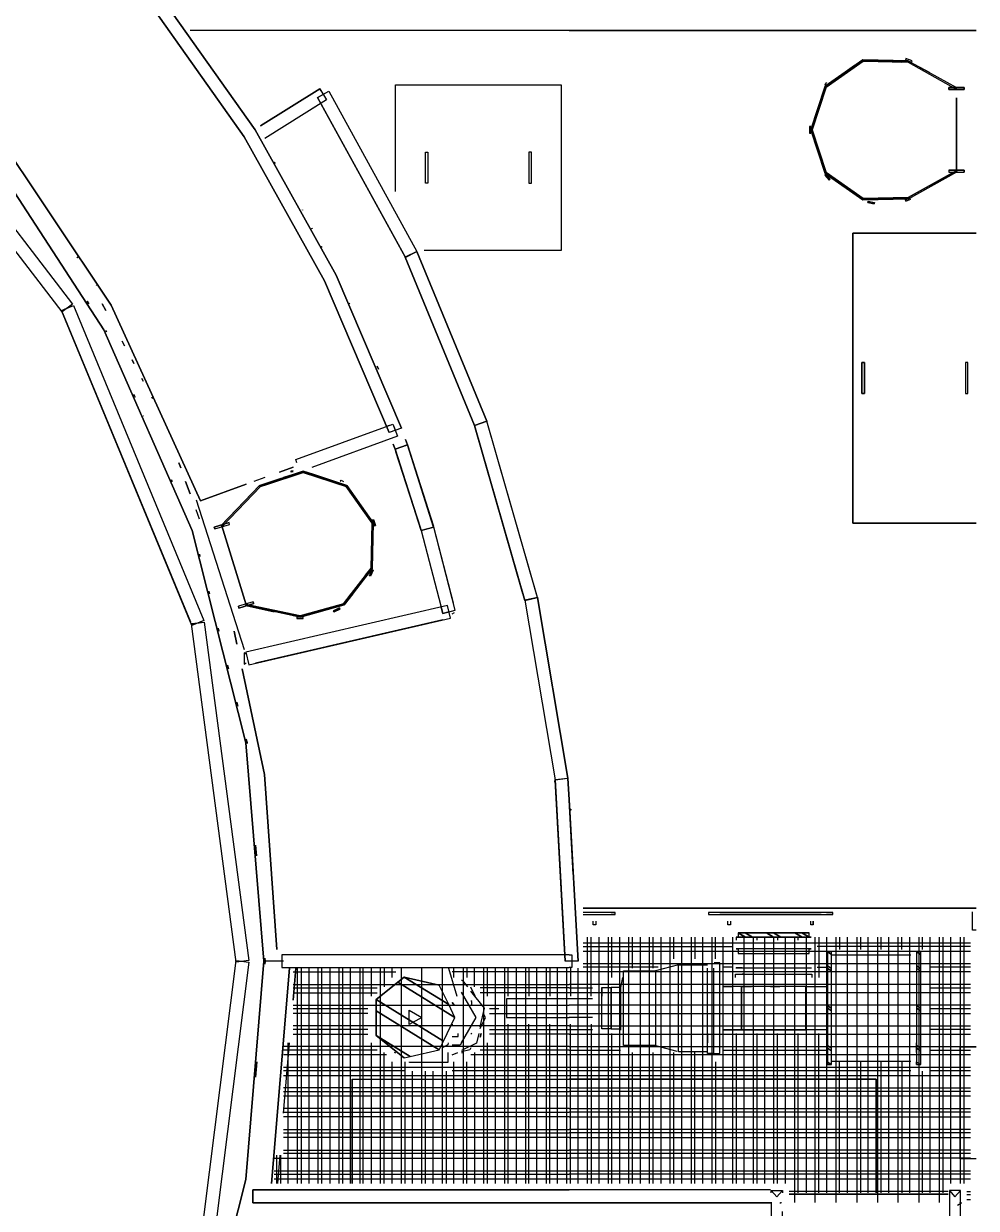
# Model space of a CAD drawing. Extents: x -57244 to 324435, y 15553 to 159369.
# Drawn here: x 106814 to 111414, y 43164 to 48886 of the extents above; entities that cross this region are included whole.
import ezdxf

# ---------------------------------------------------------------- set-up
doc = ezdxf.new("R2010")
doc.units = 0
doc.header["$LTSCALE"] = 2000
doc.header["$MEASUREMENT"] = 0
doc.layers.add('BASE', color=253, linetype='CONTINUOUS')

msp = doc.modelspace()

# ---------------------------------------------------------------- linework, layer by layer
at = {"layer": 'BASE', "linetype": 'Continuous'}
for p, q in [((109448, 48853.7), (107617.6, 48853.7)), ((109448, 48853.7), (107617.6, 48853.7)), ((111414, 48853.7), (109448, 48853.7)), ((109448, 48853.7), (111414, 48853.7)), ((111052.5, 48706.7), (111007.3, 48707.8)), ((111007.3, 48707.8), (111052.5, 48706.7)), ((111007.3, 48707.8), (111052.5, 48706.7)), ((111052.5, 48700.8), (111007.3, 48701.8)), ((111052.5, 48700.8), (111007.3, 48701.8)), ((111007.3, 48701.8), (111052.5, 48700.8)), ((111007.3, 48701.8), (111052.5, 48700.8)), ((110781.3, 48651.5), (110826.5, 48683.4)), ((110826.5, 48683.4), (110781.3, 48651.5)), ((110826.5, 48676.1), (110781.3, 48644.2)), ((110781.3, 48644.2), (110826.5, 48676.1)), ((110781.3, 48644.2), (110826.5, 48676.1)), ((110781.3, 48644.2), (110826.5, 48676.1)), ((111188, 48649.6), (111142.9, 48674.8)), ((111142.9, 48674.8), (111188, 48649.6)), ((111142.9, 48667.6), (111188, 48642.4)), ((110683.2, 48592.3), (110688, 48588.2)), ((108232.6, 48529.2), (108657.1, 47757)), ((111318.5, 48527.7), (111318.5, 48173.2)), ((111318.5, 48527.7), (111318.5, 48173.2)), ((111318.5, 48527.7), (111318.5, 48173.2)), ((111318.5, 48527.7), (111318.5, 48173.2)), ((111318.5, 48527.7), (111318.5, 48173.2)), ((111318.5, 48173.2), (111318.5, 48527.7)), ((111318.5, 48527.7), (111318.5, 48173.2)), ((111318.5, 48527.7), (111318.5, 48173.2)), ((108250.3, 48501.4), (107979.1, 48332)), ((108024.3, 48217.5), (108028, 48211.3)), ((111084.3, 48046.2), (111087.3, 48040.7)), ((108159.9, 47986.1), (108160.3, 47985.4)), ((108205.1, 47898.4), (108206.9, 47895)), ((108253.4, 47804.6), (108250.3, 47810.6)), ((108663, 47759.4), (108702.3, 47781)), ((108713, 47784.9), (109050.6, 46965.9)), ((107073, 47759.4), (107075.2, 47755.1)), ((108656.9, 47757.4), (108656.7, 47757.9)), ((108991.6, 46945.3), (108656.7, 47757.9)), ((107165.6, 47622), (107164.7, 47623.8)), ((107165.6, 47622), (107164.7, 47623.8)), ((106996.1, 47501), (107619.2, 45996.7)), ((107128.3, 47533.4), (107120.4, 47545.4)), ((107128.3, 47533.4), (107120.4, 47545.4)), ((107128.3, 47533.4), (107120.4, 47545.4)), ((107210.8, 47500.1), (107193.1, 47533.4)), ((108387.2, 47533.4), (108385.9, 47536.3)), ((107210.8, 47403.9), (107213.5, 47397.8)), ((107210.8, 47403.9), (107213.5, 47397.8)), ((107213.5, 47397.8), (107210.8, 47403.9)), ((107213.5, 47397.8), (107210.8, 47403.9)), ((107210.8, 47403.9), (107213.5, 47397.8)), ((107213.5, 47397.8), (107210.8, 47403.9)), ((107210.8, 47403.9), (107213.5, 47397.8)), ((107213.5, 47397.8), (107210.8, 47403.9)), ((107210.8, 47403.9), (107213.5, 47397.8)), ((107213.5, 47397.8), (107210.8, 47403.9)), ((107210.8, 47403.9), (107213.5, 47397.8)), ((107213.5, 47397.8), (107210.8, 47403.9)), ((107210.8, 47403.9), (107213.5, 47397.8)), ((107213.5, 47397.8), (107210.8, 47403.9)), ((107301.2, 47330.1), (107289.2, 47352.6)), ((107337.3, 47262.2), (107346.4, 47245.1)), ((108521.5, 47231.7), (108527.1, 47217)), ((107391.6, 47160.1), (107385.4, 47171.8)), ((107352.3, 47081.4), (107346.4, 47094.8)), ((107346.4, 47094.8), (107352.3, 47081.4)), ((107352.3, 47081.4), (107346.4, 47094.8)), ((107346.4, 47094.8), (107352.3, 47081.4)), ((107346.4, 47094.8), (107352.3, 47081.4)), ((107346.4, 47094.8), (107352.3, 47081.4)), ((107346.4, 47094.8), (107352.3, 47081.4)), ((107346.4, 47094.8), (107352.3, 47081.4)), ((107346.4, 47094.8), (107352.3, 47081.4)), ((107346.4, 47094.8), (107352.3, 47081.4)), ((107346.4, 47094.8), (107352.3, 47081.4)), ((107346.4, 47094.8), (107352.3, 47081.4)), ((107346.4, 47094.8), (107352.3, 47081.4)), ((107346.4, 47094.8), (107352.3, 47081.4)), ((107436.8, 47075.1), (107433.4, 47081.4)), ((107391.9, 46991), (107391.6, 46991.8)), ((107391.6, 46991.8), (107391.9, 46991)), ((107391.6, 46991.8), (107391.9, 46991)), ((107391.6, 46991.8), (107391.9, 46991)), ((107391.6, 46991.8), (107391.9, 46991)), ((107391.6, 46991.8), (107391.9, 46991)), ((107391.6, 46991.8), (107391.9, 46991)), ((107391.6, 46991.8), (107391.9, 46991)), ((107391.6, 46991.8), (107391.9, 46991)), ((107391.6, 46991.8), (107391.9, 46991)), ((107391.6, 46991.8), (107391.9, 46991)), ((107391.6, 46991.8), (107391.9, 46991)), ((107391.6, 46991.8), (107391.9, 46991)), ((107391.6, 46991.8), (107391.9, 46991)), ((108127.5, 46781.4), (108579.3, 46945.9)), ((108579.3, 46945.9), (108566.4, 46941.2)), ((109233.7, 46100.8), (108991.4, 46945.7)), ((108991.6, 46945.3), (108991.5, 46945.5)), ((109289.8, 46131.3), (109050.4, 46966.2)), ((109294.6, 46114.7), (109050.4, 46966.2)), ((109050.5, 46966.1), (109050.4, 46966.2)), ((108607.9, 46830.5), (108611.9, 46831.9)), ((108730.2, 46448.7), (108611.9, 46818.2)), ((108611.9, 46818.2), (108730.2, 46448.7)), ((108793.8, 46454.9), (108666.9, 46851.4)), ((107563.3, 46765.1), (107572.4, 46740.2)), ((107572.4, 46740.2), (107563.3, 46765.1)), ((107572.4, 46740.2), (107563.3, 46765.1)), ((107979.1, 46694.2), (107925.6, 46674.7)), ((107979.1, 46694.2), (107925.6, 46674.7)), ((108114.7, 46743.5), (108049.8, 46719.9)), ((108049.8, 46719.9), (108114.7, 46743.5)), ((108114.7, 46708.8), (108069.5, 46693.8)), ((108069.5, 46687.6), (108114.7, 46702.5)), ((108069.5, 46687.6), (108114.7, 46702.5)), ((108114.7, 46702.5), (108069.5, 46687.6)), ((108205.1, 46711.6), (108340.7, 46667)), ((108340.7, 46667), (108205.1, 46711.6)), ((108340.7, 46660.8), (108205.1, 46705.4)), ((108205.1, 46705.4), (108340.7, 46660.8)), ((108205.1, 46705.4), (108340.7, 46660.8)), ((107530.7, 46674.7), (107527.2, 46682.7)), ((107530.7, 46674.7), (107527.2, 46682.7)), ((107527.2, 46682.7), (107530.7, 46674.7)), ((107530.7, 46674.7), (107527.2, 46682.7)), ((107530.7, 46674.7), (107527.2, 46682.7)), ((107530.7, 46674.7), (107527.2, 46682.7)), ((107530.7, 46674.7), (107527.2, 46682.7)), ((107530.7, 46674.7), (107527.2, 46682.7)), ((107530.7, 46674.7), (107527.2, 46682.7)), ((107530.7, 46674.7), (107527.2, 46682.7)), ((107530.7, 46674.7), (107527.2, 46682.7)), ((107530.7, 46674.7), (107527.2, 46682.7)), ((107530.7, 46674.7), (107527.2, 46682.7)), ((107530.7, 46674.7), (107527.2, 46682.7)), ((107617.6, 46616), (107596.2, 46674.7)), ((107596.2, 46674.7), (107617.6, 46616)), ((107617.6, 46616), (107596.2, 46674.7)), ((107880.6, 45861.1), (107649.2, 46584.3)), ((107880.6, 45861.1), (107649.2, 46584.3)), ((107645.6, 46539.1), (107662, 46493.9)), ((107645.6, 46539.1), (107662, 46493.9)), ((107645.6, 46539.1), (107662, 46493.9)), ((107888.2, 46078.5), (107771.2, 46461)), ((107771.2, 46461), (107888.2, 46078.5)), ((107771.2, 46461), (107888.2, 46078.5)), ((107888.2, 46078.5), (107771.2, 46461)), ((107888.2, 46078.5), (107771.2, 46461)), ((107888.2, 46078.5), (107771.2, 46461)), ((107888.2, 46078.5), (107771.2, 46461)), ((107888.2, 46078.5), (107771.2, 46461)), ((108792.7, 46454.5), (108747.5, 46441.4)), ((108889.5, 46087.1), (108794, 46454)), ((107665.3, 46313.1), (107662.8, 46323.1)), ((107662.8, 46323.1), (107665.3, 46313.1)), ((107662.8, 46323.1), (107665.3, 46313.1)), ((107665.3, 46313.1), (107662.8, 46323.1)), ((107662.8, 46323.1), (107665.3, 46313.1)), ((107665.3, 46313.1), (107662.8, 46323.1)), ((107662.8, 46323.1), (107665.3, 46313.1)), ((107665.3, 46313.1), (107662.8, 46323.1)), ((107662.8, 46323.1), (107665.3, 46313.1)), ((107665.3, 46313.1), (107662.8, 46323.1)), ((107662.8, 46323.1), (107665.3, 46313.1)), ((107665.3, 46313.1), (107662.8, 46323.1)), ((107662.8, 46323.1), (107665.3, 46313.1)), ((107708, 46144.6), (107711.1, 46132.3)), ((107711.1, 46132.3), (107708, 46144.6)), ((107708, 46144.6), (107711.1, 46132.3)), ((107711.1, 46132.3), (107708, 46144.6)), ((107708, 46144.6), (107711.1, 46132.3)), ((107711.1, 46132.3), (107708, 46144.6)), ((107708, 46144.6), (107711.1, 46132.3)), ((107711.1, 46132.3), (107708, 46144.6)), ((107708, 46144.6), (107711.1, 46132.3)), ((107711.1, 46132.3), (107708, 46144.6)), ((107708, 46144.6), (107711.1, 46132.3)), ((107711.1, 46132.3), (107708, 46144.6)), ((107708, 46144.6), (107711.1, 46132.3)), ((108361.6, 46079.1), (108402.8, 46132.3)), ((108837.9, 46037.3), (108829.8, 46068.2)), ((109233.6, 46101.2), (109380.1, 45234.6)), ((109233.6, 46101), (109233.7, 46100.8)), ((109289.8, 46113.6), (109244.6, 46103.3)), ((109294.5, 46115.1), (109294.6, 46114.9)), ((109294.5, 46115.1), (109442.2, 45241.6)), ((108837.9, 46006), (107933.9, 45797.3)), ((108883.1, 46035.6), (108894, 46041.9)), ((108883.1, 46035.6), (108894, 46041.9)), ((107624.4, 45987), (107686.4, 45995.1)), ((107655.4, 45991.1), (107624.4, 45987)), ((107753.2, 45966.1), (107756.9, 45951.5)), ((107756.9, 45951.5), (107753.2, 45966.1)), ((107756.9, 45951.5), (107753.2, 45966.1)), ((107756.9, 45951.5), (107753.2, 45966.1)), ((107756.9, 45951.5), (107753.2, 45966.1)), ((107756.9, 45951.5), (107753.2, 45966.1)), ((107756.9, 45951.5), (107753.2, 45966.1)), ((107756.9, 45951.5), (107753.2, 45966.1)), ((107756.9, 45951.5), (107753.2, 45966.1)), ((107756.9, 45951.5), (107753.2, 45966.1)), ((107756.9, 45951.5), (107753.2, 45966.1)), ((107756.9, 45951.5), (107753.2, 45966.1)), ((107756.9, 45951.5), (107753.2, 45966.1)), ((107878.2, 45847.1), (107878.2, 45793)), ((107802.6, 45770.8), (107798.4, 45787.7)), ((107798.4, 45787.7), (107802.6, 45770.8)), ((107798.4, 45787.7), (107802.6, 45770.8)), ((107802.6, 45770.8), (107798.4, 45787.7)), ((107798.4, 45787.7), (107802.6, 45770.8)), ((107802.6, 45770.8), (107798.4, 45787.7)), ((107798.4, 45787.7), (107802.6, 45770.8)), ((107802.6, 45770.8), (107798.4, 45787.7)), ((107798.4, 45787.7), (107802.6, 45770.8)), ((107802.6, 45770.8), (107798.4, 45787.7)), ((107798.4, 45787.7), (107802.6, 45770.8)), ((107802.6, 45770.8), (107798.4, 45787.7)), ((107798.4, 45787.7), (107802.6, 45770.8)), ((107843.6, 45609.2), (107848.4, 45590)), ((107848.4, 45590), (107843.6, 45609.2)), ((107848.4, 45590), (107843.6, 45609.2)), ((107843.6, 45609.2), (107848.4, 45590)), ((107848.4, 45590), (107843.6, 45609.2)), ((107843.6, 45609.2), (107848.4, 45590)), ((107848.4, 45590), (107843.6, 45609.2)), ((107843.6, 45609.2), (107848.4, 45590)), ((107848.4, 45590), (107843.6, 45609.2)), ((107843.6, 45609.2), (107848.4, 45590)), ((107848.4, 45590), (107843.6, 45609.2)), ((107843.6, 45609.2), (107848.4, 45590)), ((107848.4, 45590), (107843.6, 45609.2)), ((107892.8, 45414.6), (107888.8, 45430.7)), ((107892.8, 45414.6), (107893.3, 45409.2)), ((107892.8, 45414.6), (107893.3, 45409.2)), ((109380.2, 45218.1), (109379.5, 45228.4)), ((109380.2, 45218.1), (109379.5, 45228.4)), ((109380.2, 45234.7), (109380.1, 45234.6)), ((109425.9, 44414.9), (109380.2, 45232.7)), ((109448, 45138), (109442.2, 45242)), ((109491.6, 44357.5), (109448, 45138)), ((109448, 45138), (109468.2, 44776.4)), ((109457.7, 45089.4), (109448, 45095)), ((107938.2, 44866.8), (107933.9, 44918.4)), ((107938.2, 44866.8), (107933.9, 44918.4)), ((109515.8, 44613.7), (111414, 44613.7)), ((111414, 44613.7), (109515.8, 44613.7)), ((109615.6, 44592.7), (109515.8, 44592.7)), ((109651.4, 44592.7), (109670.6, 44592.7)), ((110148.5, 44592.7), (110120.6, 44592.7)), ((110690.9, 44592.7), (110720.6, 44592.7)), ((109576.6, 44550.5), (109576.6, 44533.7)), ((110626.6, 44533.7), (110626.6, 44550.5)), ((109536.6, 43285), (109536.6, 44473.2)), ((109554.1, 44188.9), (109554.1, 44473.2)), ((109591.7, 44473.2), (109591.7, 43285)), ((109636.6, 44473.2), (109636.6, 43285)), ((109654.1, 44279.3), (109654.1, 44473.2)), ((109691.7, 44473.2), (109691.7, 43285)), ((109736.6, 43285), (109736.6, 44473.2)), ((109754.1, 44324.5), (109754.1, 44473.2)), ((109791.7, 44473.2), (109791.7, 43285)), ((109836.6, 43285), (109836.6, 44473.2)), ((109854.1, 44324.5), (109854.1, 44473.2)), ((109891.7, 43285), (109891.7, 44473.2)), ((109936.6, 43285), (109936.6, 44473.2)), ((109954.1, 44369.7), (109954.1, 44473.2)), ((109991.7, 43285), (109991.7, 44473.2)), ((110036.6, 44473.2), (110036.6, 43285)), ((110054.1, 44473.2), (110054.1, 44369.7)), ((110091.7, 44473.2), (110091.7, 43285)), ((110136.6, 44473.2), (110136.6, 43285)), ((110154.1, 44369.7), (110154.1, 44473.2)), ((110191.7, 43285), (110191.7, 44473.2)), ((110236.6, 44473.2), (110236.6, 43285)), ((110254.1, 44473.2), (110254.1, 44460.1)), ((110291.7, 44473.2), (110291.7, 43285)), ((110336.6, 44473.2), (110336.6, 43285)), ((110354.1, 44473.2), (110354.1, 44460.1)), ((110359.6, 44495.7), (110511.5, 44495.7)), ((110391.7, 44473.2), (110391.7, 43285)), ((110435.5, 44474), (110435.5, 44460.1)), ((110436.6, 43285), (110436.6, 44473.2)), ((110454.1, 44473.2), (110454.1, 44460.1)), ((110491.7, 44473.2), (110491.7, 43285)), ((110536.6, 44473.2), (110536.6, 43192.7)), ((110554.1, 44460.1), (110554.1, 44473.2)), ((110591.7, 44473.2), (110591.7, 43239.8)), ((110636.6, 43192.7), (110636.6, 44473.2)), ((110654.1, 44473.2), (110654.1, 44279.3)), ((110691.7, 43239.8), (110691.7, 44473.2)), ((110736.6, 43192.7), (110736.6, 44473.2)), ((110754.1, 44473.2), (110754.1, 44414.9)), ((110791.7, 43239.8), (110791.7, 44473.2)), ((110836.6, 44473.2), (110836.6, 43192.7)), ((110854.1, 44473.2), (110854.1, 44414.9)), ((110891.7, 43239.8), (110891.7, 44473.2)), ((110936.6, 44473.2), (110936.6, 43192.7)), ((110954.1, 44414.9), (110954.1, 44473.2)), ((110991.7, 43239.8), (110991.7, 44473.2)), ((111036.6, 43192.7), (111036.6, 44473.2)), ((111054.1, 44414.9), (111054.1, 44473.2)), ((111091.7, 44473.2), (111091.7, 43239.8)), ((111136.6, 44473.2), (111136.6, 43192.7)), ((111154.1, 44414.9), (111154.1, 44473.2)), ((111191.7, 43239.8), (111191.7, 44473.2)), ((111236.6, 43192.7), (111236.6, 44473.2)), ((111254.1, 43239.8), (111254.1, 44473.2)), ((111291.7, 43285), (111291.7, 44473.2)), ((111336.6, 44473.2), (111336.6, 43285)), ((111354.1, 44473.2), (111354.1, 43285)), ((111386.5, 44445.7), (109515.8, 44445.7)), ((109515.8, 44428.8), (110238.9, 44428.8)), ((109515.8, 44405.9), (111386.5, 44405.9)), ((111386.5, 44428.8), (110645.7, 44428.8)), ((107979.1, 44372.9), (107980.4, 44357.9)), ((107980.4, 44357.9), (107979.1, 44372.9)), ((107980.4, 44357.9), (107979.1, 44357.9)), ((108069.5, 44357.9), (107979.1, 44357.9)), ((108069.5, 44357.9), (107979.1, 44357.9)), ((108069.5, 44357.9), (107979.1, 44357.9)), ((107980.4, 44357.9), (107979.1, 44357.9)), ((107980.4, 44357.9), (107979.1, 44357.9)), ((107980.4, 44357.9), (107979.1, 44357.9)), ((107980.4, 44357.9), (107979.1, 44357.9)), ((107980.4, 44357.9), (107979.1, 44357.9)), ((109448, 44357.5), (109429.1, 44357.5)), ((109491.6, 44357.5), (109448, 44357.5)), ((109460.4, 44389.2), (109460.4, 44369.7)), ((109460.4, 44389.2), (109460.4, 44369.7)), ((109460.4, 44369.7), (109460.4, 44326.7)), ((111386.5, 44345.7), (109515.8, 44345.7)), ((108097.6, 44324.5), (108011.5, 43285)), ((108060.4, 44326.7), (109448, 44326.7)), ((108114.7, 44169), (108127.6, 44324.5)), ((108127.6, 44324.5), (108114.7, 44169)), ((108114.7, 44305.9), (108611.9, 44305.9)), ((108136.6, 43285), (108136.6, 44324.5)), ((108154.1, 44324.5), (108154.1, 43285)), ((108191.7, 44324.5), (108191.7, 43285)), ((108236.6, 43285), (108236.6, 44324.5)), ((108254.1, 43285), (108254.1, 44324.5)), ((108291.7, 44324.5), (108291.7, 43285)), ((108336.6, 44324.5), (108336.6, 43285)), ((108354.1, 44324.5), (108354.1, 43285)), ((108391.7, 43285), (108391.7, 44324.5)), ((108436.6, 44324.5), (108436.6, 43285)), ((108454.1, 43285), (108454.1, 44324.5)), ((108491.7, 44324.5), (108491.7, 44188.9)), ((108536.6, 43285), (108536.6, 44324.5)), ((108554.1, 44324.5), (108554.1, 44234.1)), ((108591.7, 44324.5), (108591.7, 44279.3)), ((108636.6, 44324.5), (108636.6, 43285)), ((108736.6, 43285), (108736.6, 44324.5)), ((108836.6, 43285), (108836.6, 44324.5)), ((108865.8, 44324.5), (108906.1, 44188.9)), ((109448, 44305.9), (108883.1, 44305.9)), ((108891.7, 44279.3), (108891.7, 44324.5)), ((108936.6, 44324.5), (108936.6, 43285)), ((108954.1, 44324.5), (108954.1, 44279.3)), ((108991.7, 44234.1), (108991.7, 44324.5)), ((109036.6, 43285), (109036.6, 44324.5)), ((109054.1, 44188.9), (109054.1, 44324.5)), ((109091.7, 43285), (109091.7, 44324.5)), ((109136.6, 44324.5), (109136.6, 43285)), ((109154.1, 44188.9), (109154.1, 44324.5)), ((109191.7, 44324.5), (109191.7, 43285)), ((109236.6, 44324.5), (109236.6, 43285)), ((109254.1, 44324.5), (109254.1, 44188.9)), ((109291.7, 43285), (109291.7, 44324.5)), ((109336.6, 44324.5), (109336.6, 43285)), ((109354.1, 44324.5), (109354.1, 44188.9)), ((109391.7, 43285), (109391.7, 44324.5)), ((109436.6, 43285), (109436.6, 44324.5)), ((111386.5, 44305.9), (109448, 44305.9)), ((109454.1, 44324.5), (109454.1, 44188.9)), ((109491.7, 43285), (109491.7, 44324.5)), ((109877.4, 44328.8), (109515.8, 44328.8)), ((110238.9, 44328.8), (110193.7, 44328.8)), ((110255.2, 44324.5), (110255.2, 44325.7)), ((110290.9, 44295.7), (110284.1, 44295.7)), ((110645.7, 44328.8), (110690.9, 44328.8)), ((111386.5, 44328.8), (111188, 44328.8)), ((108114.7, 44245.7), (109448, 44245.7)), ((108114.7, 44228.8), (108521.5, 44228.8)), ((108994.6, 44188.9), (108973.5, 44232.9)), ((109448, 44228.8), (109018.7, 44228.8)), ((111386.5, 44245.7), (109448, 44245.7)), ((109448, 44228.8), (109561, 44228.8)), ((109695.5, 44230.6), (109650.5, 44230.6)), ((110193.7, 44235.7), (110238.9, 44235.7)), ((110284.1, 44235.7), (110329.3, 44235.7)), ((110419.7, 44235.7), (110435.5, 44235.7)), ((110419.7, 44235.7), (110464.9, 44235.7)), ((110645.7, 44235.7), (110690.9, 44235.7)), ((111188, 44228.8), (111386.5, 44228.8)), ((108114.7, 44205.9), (108521.5, 44205.9)), ((109448, 44205.9), (109018.7, 44205.9)), ((111386.5, 44205.9), (109448, 44205.9)), ((109561, 44175.7), (109448, 44175.7)), ((108114.7, 44145.7), (109448, 44145.7)), ((108114.7, 44128.8), (108476.3, 44128.8)), ((108883.1, 44158.8), (108895.1, 44143.7)), ((108895.1, 44143.7), (108883.1, 44158.8)), ((109063.8, 44128.8), (109109, 44128.8)), ((111386.5, 44145.7), (109448, 44145.7)), ((111188, 44128.8), (111386.5, 44128.8)), ((108476.3, 44105.9), (108114.7, 44105.9)), ((109063.8, 44105.9), (109448, 44105.9)), ((109448, 44105.9), (111386.5, 44105.9)), ((109561, 44085.7), (109448, 44085.7)), ((109448, 44045.7), (108114.7, 44045.7)), ((108476.3, 44028.8), (108114.7, 44028.8)), ((108114.7, 44005.9), (108476.3, 44005.9)), ((108883.1, 44044.7), (108885, 44053.3)), ((108977.5, 44008.1), (108973.5, 44005.8)), ((109022.7, 44008.1), (109018.7, 43990.3)), ((109018.7, 43990.3), (109022.7, 44008.1)), ((109063.8, 44028.8), (109448, 44028.8)), ((109448, 44005.9), (109063.8, 44005.9)), ((109154.1, 43285), (109154.1, 44053.3)), ((109254.1, 43285), (109254.1, 44053.3)), ((109354.1, 43285), (109354.1, 44053.3)), ((109448, 44045.7), (111386.5, 44045.7)), ((109448, 44028.8), (109561, 44028.8)), ((109448, 44005.9), (111386.5, 44005.9)), ((109454.1, 43285), (109454.1, 44053.3)), ((109554.1, 44053.3), (109554.1, 43285)), ((109605.5, 44030.9), (109605.5, 44053.3)), ((109654.1, 43285), (109654.1, 44008.1)), ((110690.9, 44025.7), (110193.7, 44025.7)), ((110254.1, 44008.1), (110254.1, 43285)), ((110354.1, 44008.1), (110354.1, 43285)), ((110454.1, 43285), (110454.1, 44008.1)), ((110554.1, 43239.8), (110554.1, 44008.1)), ((110654.1, 43239.8), (110654.1, 44008.1)), ((111386.5, 44028.8), (111188, 44028.8)), ((108069.5, 43623.5), (108097.7, 43962.9)), ((108069.5, 43623.5), (108097.7, 43962.9)), ((109448, 43945.7), (108069.5, 43945.7)), ((108091.7, 43285), (108091.7, 43962.9)), ((108491.7, 43962.9), (108491.7, 43285)), ((108862.3, 43953.6), (108837.9, 43941.9)), ((109054.1, 43285), (109054.1, 43962.9)), ((109448, 43945.7), (111386.5, 43945.7)), ((109975.5, 43951.5), (109975.5, 43982.2)), ((111414, 43943.7), (111336, 43943.7)), ((108521.5, 43928.8), (108069.5, 43928.8)), ((108566.7, 43905.9), (108069.5, 43905.9)), ((108554.1, 43285), (108554.1, 43917.7)), ((108611.9, 43914.2), (108604.5, 43917.7)), ((108861.6, 43917.7), (108861.6, 43868.6)), ((108883.1, 43904.9), (108909.8, 43917.7)), ((108935.7, 43917.7), (108928.3, 43914.1)), ((109448, 43905.9), (108973.5, 43905.9)), ((108991.7, 43917.7), (108991.7, 43285)), ((109448, 43928.8), (109018.7, 43928.8)), ((109448, 43928.8), (109696.6, 43928.8)), ((111386.5, 43905.9), (109448, 43905.9)), ((109754.1, 43285), (109754.1, 43917.7)), ((109854.1, 43285), (109854.1, 43917.7)), ((109954.1, 43285), (109954.1, 43917.7)), ((110054.1, 43285), (110054.1, 43917.7)), ((110193.7, 43928.8), (110690.9, 43928.8)), ((111188, 43928.8), (111386.5, 43928.8)), ((107940.2, 43872.5), (107933.9, 43797.5)), ((108069.5, 43845.7), (109448, 43845.7)), ((108657.1, 43828.8), (108069.5, 43828.8)), ((108591.7, 43872.5), (108591.7, 43285)), ((108654.1, 43872.5), (108654.1, 43285)), ((108691.7, 43285), (108691.7, 43827.3)), ((108754.1, 43285), (108754.1, 43827.3)), ((108791.7, 43285), (108791.7, 43827.3)), ((108854.1, 43827.3), (108854.1, 43285)), ((109448, 43828.8), (108883.1, 43828.8)), ((108891.7, 43285), (108891.7, 43872.5)), ((108954.1, 43285), (108954.1, 43872.5)), ((109448, 43845.7), (111386.5, 43845.7)), ((111097.7, 43828.8), (109448, 43828.8)), ((110154.1, 43872.5), (110154.1, 43285)), ((110754.1, 43239.8), (110754.1, 43872.5)), ((110854.1, 43872.5), (110854.1, 43239.8)), ((110954.1, 43239.8), (110954.1, 43872.5)), ((111054.1, 43872.5), (111054.1, 43239.8)), ((111125.5, 43858.2), (111125.5, 43872.5)), ((111154.1, 43239.8), (111154.1, 43827.3)), ((111386.5, 43828.8), (111188, 43828.8)), ((108069.5, 43805.9), (109448, 43805.9)), ((108400.4, 43788.7), (108400.4, 43285)), ((109448, 43805.9), (111386.5, 43805.9)), ((109448, 43745.7), (108069.5, 43745.7)), ((108069.5, 43728.8), (109448, 43728.8)), ((109448, 43745.7), (111386.5, 43745.7)), ((111386.5, 43728.8), (109448, 43728.8)), ((109448, 43705.9), (108069.5, 43705.9)), ((111386.5, 43705.9), (109448, 43705.9)), ((109448, 43645.7), (108069.5, 43645.7)), ((108069.5, 43628.8), (109448, 43628.8)), ((109448, 43605.9), (108069.5, 43605.9)), ((109448, 43645.7), (111386.5, 43645.7)), ((111386.5, 43628.8), (109448, 43628.8)), ((109448, 43605.9), (111386.5, 43605.9)), ((108069.5, 43545.7), (109448, 43545.7)), ((111386.5, 43545.7), (109448, 43545.7)), ((108069.5, 43528.8), (109448, 43528.8)), ((109448, 43505.9), (108069.5, 43505.9)), ((111386.5, 43528.8), (109448, 43528.8)), ((109448, 43505.9), (111386.5, 43505.9)), ((108069.5, 43445.7), (109448, 43445.7)), ((109448, 43428.8), (108069.5, 43428.8)), ((111386.5, 43445.7), (109448, 43445.7)), ((111386.5, 43428.8), (109448, 43428.8)), ((108024.3, 43405.9), (109448, 43405.9)), ((108036.6, 43285), (108036.6, 43420.6)), ((108041.5, 43285), (108052.7, 43420.6)), ((108041.5, 43285), (108052.7, 43420.6)), ((108054.1, 43420.6), (108054.1, 43285)), ((111386.5, 43405.9), (109448, 43405.9)), ((111414, 43403.7), (111336, 43403.7)), ((108024.3, 43345.7), (109448, 43345.7)), ((108024.3, 43328.8), (109448, 43328.8)), ((109448, 43345.7), (111386.5, 43345.7)), ((111386.5, 43328.8), (109448, 43328.8)), ((109448, 43305.9), (108024.3, 43305.9)), ((111386.5, 43305.9), (109448, 43305.9)), ((110419.7, 43254), (109448, 43254)), ((110424, 43250.3), (110478.1, 43250.3)), ((111278.4, 43245.7), (110510.1, 43245.7)), ((110510.1, 43233.1), (111278.4, 43233.1)), ((111278.4, 43233.1), (110510.1, 43233.1)), ((111368.8, 43245.7), (111386.5, 43245.7)), ((111386.5, 43228.8), (111368.8, 43228.8)), ((111386.5, 43205.9), (111368.8, 43205.9)), ((110419.7, 43191.5), (109448, 43191.5)), ((109448, 43191.5), (110419.7, 43191.5))]:
    msp.add_line(p, q, dxfattribs=at)
for points in [[(107236.2, 47525.7), (106659.1, 48389.4), (105951.7, 49150.2), (106659.1, 48389.4)], [(107468, 49029.1), (107931.9, 48373.3), (108323.3, 47671.9), (108637.8, 46932.7), (108323.3, 47671.9), (107931.9, 48373.3), (107468, 49029.1), (107419, 48990.3)], [(106080.9, 48882.6), (106623, 48293.8), (107201.8, 47407.8), (107626.9, 46438.6), (107886.7, 45412.7), (107974.1, 44357.9), (107886.7, 43303.2), (107626.9, 42277.3), (107201.8, 41308.1), (106623, 40422.1), (105906.2, 39643.5), (105071, 38993.4), (104140.2, 38489.7), (103139.2, 38146.1), (102095.3, 37971.9), (101037, 37971.9), (99993.1, 38146.1), (98992.1, 38489.7), (98399.2, 38810.6)], [(110684.8, 48583.4), (110865.6, 48711), (110684.8, 48583.4), (110615.5, 48373.2)], [(111086.8, 48705.9), (111084.7, 48700.1), (110867.4, 48705), (110689.8, 48579.7), (110621.7, 48373.2), (110689.8, 48166.8), (110621.7, 48373.2), (110689.8, 48579.7), (110867.4, 48705), (111084.7, 48700.1)], [(111052.5, 48700.8), (110867.4, 48705), (110689.8, 48579.7), (110867.4, 48705)], [(111052.5, 48706.7), (110865.6, 48711), (111052.5, 48706.7)], [(108609.6, 48075.7), (108609.6, 48590.2), (109409.6, 48590.2), (109409.6, 47790.2), (108747.5, 47790.2)], [(110690.9, 48587.7), (110684.8, 48583.4), (110615.5, 48373.2), (110684.8, 48583.4), (110690.9, 48587.7)], [(110615.5, 48373.2), (110684.8, 48583.4), (110615.5, 48373.2), (110684.8, 48163.1)], [(111084.7, 48046.4), (110867.4, 48041.4), (110689.8, 48166.8), (110621.7, 48373.2), (110689.8, 48579.7), (110690.9, 48580.4)], [(110690.9, 48580.4), (110689.8, 48579.7), (110621.7, 48373.2), (110689.8, 48579.7), (110690.9, 48580.4)], [(111086.8, 48040.5), (110865.6, 48035.5), (111086.8, 48040.5), (111084.7, 48046.4), (110867.4, 48041.4), (110689.8, 48166.8), (110621.7, 48373.2), (110689.8, 48579.7), (110690.9, 48580.4)], [(110690.9, 48601.4), (110683.2, 48592.3), (110688, 48588.2), (110690.9, 48591.6)], [(108250.3, 48559.7), (108243.4, 48570.8), (107957.5, 48392.1)], [(107957.5, 48392.1), (108243.4, 48570.8), (108276.5, 48517.8), (107979.1, 48332)], [(108248.5, 48500.3), (108232.6, 48529.2), (108259.9, 48544.3)], [(110621.7, 48373.2), (110689.8, 48166.8), (110867.4, 48041.4), (111084.7, 48046.4), (111086.8, 48040.5), (110865.6, 48035.5), (110684.8, 48163.1)], [(108637.8, 46932.7), (108579.1, 46911.4), (108267.2, 47644.4), (107879, 48340), (108267.2, 47644.4), (108579.1, 46911.4)], [(111084.3, 48046.2), (111087.3, 48040.7), (111087.3, 48040.7), (111320.1, 48170.5), (111317, 48176)], [(111188, 48104), (111317, 48176), (111320.1, 48170.5), (111188, 48096.9)], [(111281, 48177.9), (111356, 48177.9), (111356, 48168.6)], [(110865.6, 48035.5), (110684.8, 48163.1), (110865.6, 48035.5), (111086.8, 48040.5), (111084.7, 48046.4)], [(111086.8, 48040.5), (111084.7, 48046.4), (110867.4, 48041.4), (111084.7, 48046.4)], [(110891.9, 48028.2), (110890.8, 48022.1), (110921.6, 48016.6)], [(111074.2, 48029.4), (111072.1, 48035.3), (111097.7, 48044.4)], [(111097.7, 48044.4), (111072.1, 48035.3), (111074.2, 48029.4), (111097.7, 48037.7)], [(111097.7, 48053.6), (111084.3, 48046.2), (111087.3, 48040.7), (111097.7, 48046.5)], [(111414, 46474.2), (110817.6, 46474.2), (110817.6, 47874.2), (111414, 47874.2)], [(111414, 47874.2), (110817.6, 47874.2), (110817.6, 46474.2), (111414, 46474.2)], [(108657.1, 47758.1), (108713, 47784.9), (109050.6, 46965.9), (109018.7, 46954.7)], [(108684.8, 47771.4), (108657.5, 47756.3), (108656.9, 47757.4)], [(106997.7, 47497.1), (106996.1, 47501), (107025, 47512.9)], [(107053.9, 47524.9), (107684.2, 46003), (107662.8, 45994.1)], [(107888.8, 46661.3), (107668.4, 46581), (107236.2, 47525.7), (107668.4, 46581)], [(107668.4, 46581), (107236.2, 47525.7), (107668.4, 46581), (107888.8, 46661.3)], [(108133.5, 46765.1), (108127.5, 46781.4), (108597.4, 46952.4), (108618.8, 46893.7), (108205.1, 46743.2)], [(108599.8, 46945.9), (108618.8, 46893.7), (108205.1, 46743.2)], [(108607.9, 46830.5), (108598.4, 46855.5), (108607.9, 46830.5), (108666.9, 46851.2), (108657.1, 46877), (108666.9, 46851.2)], [(108657.1, 46877), (108666.9, 46851.2), (108657.1, 46847.8)], [(108733.8, 46437.5), (108607.9, 46830.7), (108733.8, 46437.5), (108793.8, 46454.9), (108666.9, 46851.4), (108607.9, 46830.7)], [(108607.9, 46830.6), (108607.9, 46830.6), (108607.9, 46830.7)], [(108611.9, 46832.1), (108666.9, 46851.4), (108792.7, 46458.4)], [(108666.9, 46851.2), (108666.9, 46851.4), (108666.9, 46851.4)], [(107957.7, 46650.6), (108164.1, 46718.9), (108370.6, 46650.9), (108496.1, 46473.4), (108370.6, 46650.9), (108164.1, 46718.9), (107957.7, 46650.6), (107954, 46655.6), (108164.1, 46725.1), (107954, 46655.6)], [(107979.1, 46657.7), (108164.1, 46718.9), (108370.6, 46650.9)], [(108114.7, 46721.7), (108105.8, 46720.6), (108105.1, 46726.8), (108114.7, 46728)], [(108502.1, 46475.3), (108374.3, 46655.9), (108180.1, 46719.9)], [(107769, 46463.1), (107773.5, 46458.8), (107958.1, 46651), (107953.6, 46655.3)], [(108346.6, 46674.7), (108343.6, 46676.7), (108347, 46681.9), (108358.1, 46674.7)], [(108417.7, 46584.3), (108496.1, 46473.4), (108491.3, 46256.1), (108465.4, 46222.7)], [(108465.4, 46222.7), (108491.3, 46256.1), (108496.1, 46473.4), (108417.7, 46584.3)], [(108417.7, 46584.3), (108496.1, 46473.4), (108491.3, 46256.1), (108465.4, 46222.7)], [(108425, 46584.3), (108502.1, 46475.3), (108497.2, 46254), (108502.1, 46475.3), (108425, 46584.3)], [(108497.2, 46254), (108502.1, 46475.3), (108425, 46584.3), (108502.1, 46475.3)], [(107736.7, 46445.5), (107734, 46454.5), (107805.7, 46476.4)], [(107798.5, 46493.9), (107769, 46463.1), (107773.5, 46458.8), (107807.2, 46493.9)], [(107798.5, 46493.9), (107769, 46463.1), (107773.5, 46458.8), (107807.2, 46493.9)], [(108497.5, 46490.2), (108506.6, 46460.4), (108512.6, 46462.2)], [(108763.3, 46446), (108733.6, 46438.3), (108733.7, 46437.7)], [(108148.6, 46019.3), (108148.8, 46025.5), (108358.1, 46084.3), (108491.3, 46256.1), (108358.1, 46084.3), (108148.8, 46025.5)], [(108497.2, 46254), (108361.6, 46079.1), (108148.6, 46019.3)], [(108148.8, 46025.5), (108358.1, 46084.3), (108491.3, 46256.1)], [(108472.9, 46222.7), (108497.2, 46254), (108472.9, 46222.7)], [(108472.9, 46222.7), (108497.2, 46254), (108472.9, 46222.7)], [(108501.3, 46246), (108495.5, 46248.5), (108483.3, 46219.7)], [(108395.3, 46132.3), (108358.1, 46084.3), (108148.9, 46025.5), (108148.6, 46019.3), (108361.6, 46079.1), (108402.8, 46132.3)], [(108402.8, 46132.3), (108361.6, 46079.1), (108148.6, 46019.3), (108148.9, 46025.5), (108358.1, 46084.3), (108395.3, 46132.3)], [(108402.8, 46132.3), (108361.6, 46079.1), (108148.6, 46019.3)], [(108395.3, 46132.3), (108358.1, 46084.3), (108148.9, 46025.5)], [(107925.4, 46084.9), (107853.7, 46063), (107850.9, 46072)], [(108149.4, 46025.5), (107888.8, 46081.5), (107887.5, 46075.4)], [(108024.3, 46052.3), (107888.8, 46081.5), (107887.5, 46075.4), (108024.3, 46046)], [(108024.3, 46046), (107887.5, 46075.4), (107888.8, 46081.5), (108024.3, 46052.3)], [(108868.1, 46045), (108837.9, 46037.2), (108829.8, 46068.2)], [(109425.4, 45239.7), (109442.2, 45241.6), (109294.5, 46115.1), (109233.6, 46101.2)], [(108114.7, 46032.9), (108149.4, 46025.4), (108148, 46019.3), (108114.7, 46026.5)], [(108114.7, 46032.9), (108149.4, 46025.4), (108148, 46019.3), (108114.7, 46026.5)], [(107655.4, 45991.1), (107624.4, 45987), (107624.9, 45982.9)], [(107888.8, 45841), (107878.2, 45847.1), (107878.2, 45793), (107888.8, 45799.1)], [(108036.4, 44414.9), (107977.3, 45259.8), (107868.7, 45770.8), (107977.3, 45259.8), (108036.4, 44414.9)], [(107977.3, 45259.8), (107868.7, 45770.8), (107977.3, 45259.8), (108036.4, 44414.9)], [(107888.8, 45430.7), (107892.8, 45414.6), (107893.3, 45409.2), (107892.8, 45414.6), (107888.8, 45430.7)], [(107888.8, 45430.7), (107892.8, 45414.6), (107893.3, 45409.2), (107892.8, 45414.6), (107888.8, 45430.7)], [(107888.8, 45430.7), (107892.8, 45414.6), (107893.3, 45409.2), (107892.8, 45414.6), (107888.8, 45430.7)], [(107888.8, 45430.7), (107892.8, 45414.6), (107893.3, 45409.2), (107892.8, 45414.6), (107888.8, 45430.7)], [(107888.8, 45430.7), (107892.8, 45414.6), (107893.3, 45409.2), (107892.8, 45414.6), (107888.8, 45430.7)], [(107888.8, 45430.7), (107892.8, 45414.6), (107893.3, 45409.2), (107892.8, 45414.6), (107888.8, 45430.7)], [(109380.1, 45235), (109429.1, 44357.5), (109380.1, 45235), (109442.2, 45242)], [(109448, 45138), (109442.2, 45242), (109448, 45138)], [(109468.2, 44776.4), (109448, 45138), (109468.2, 44776.4)], [(109448, 45095), (109457.7, 45089.4), (109448, 45083.8)], [(109615.6, 44595.7), (109615.6, 44592.7), (109515.8, 44592.7)], [(109515.8, 44583.7), (109670.6, 44583.7), (109670.6, 44592.7), (109515.8, 44592.7)], [(110175.6, 44595.7), (110175.6, 44592.7), (110665.6, 44592.7), (110665.6, 44595.7)], [(111414, 44507.7), (111396, 44507.7), (111396, 44595.7)], [(111414, 44507.7), (111396, 44507.7), (111396, 44595.7)], [(109576.6, 44550.5), (109576.6, 44533.7), (109564.6, 44533.7), (109564.6, 44550.5)], [(110226.6, 44550.5), (110226.6, 44533.7), (110214.6, 44533.7), (110214.6, 44550.5)], [(110226.6, 44533.7), (110214.6, 44533.7), (110214.6, 44550.5)], [(110626.6, 44550.5), (110626.6, 44533.7), (110614.6, 44533.7), (110614.6, 44550.5)], [(110606.2, 44474), (110615.9, 44474), (110580.2, 44474), (110435.5, 44474), (110290.9, 44474), (110255.2, 44474), (110264.9, 44474)], [(110435.5, 44495.7), (110606.2, 44495.7), (110572.4, 44495.7), (110435.5, 44495.7), (110298.7, 44495.7), (110264.9, 44495.7), (110298.7, 44495.7)], [(110606.2, 44417.4), (110615.9, 44417.4), (110580.2, 44417.4), (110435.5, 44417.4), (110290.9, 44417.4), (110255.2, 44417.4), (110264.9, 44417.4)], [(110606.2, 44445.7), (110572.4, 44445.7), (110435.5, 44445.7), (110298.7, 44445.7), (110264.9, 44445.7)], [(110264.9, 44417.5), (110264.9, 44395.7), (110298.7, 44395.7), (110435.5, 44395.7), (110572.4, 44395.7), (110606.2, 44395.7), (110606.2, 44417.5)], [(111145.5, 43858.2), (111145.5, 43938), (111145.5, 44130.7), (111145.5, 44323.4), (111145.5, 44403.2)], [(107901.4, 44354), (107696, 42718.3), (107662.8, 42722.5)], [(107838.9, 44357.8), (107839.4, 44361.8), (107870.4, 44357.9)], [(107980.4, 44357.9), (107979.1, 44372.9), (107980.4, 44357.9), (107979.1, 44357.9)], [(107980.4, 44357.9), (107979.1, 44372.9), (107980.4, 44357.9), (107979.1, 44357.9)], [(107980.4, 44357.9), (107979.1, 44372.9), (107980.4, 44357.9), (107979.1, 44357.9)], [(107980.4, 44357.9), (107979.1, 44372.9), (107980.4, 44357.9), (107979.1, 44357.9)], [(107980.4, 44357.9), (107979.1, 44372.9), (107980.4, 44357.9), (107979.1, 44357.9)], [(107980.4, 44357.9), (107979.1, 44372.9), (107980.4, 44357.9), (107979.1, 44357.9)], [(109448, 44389.2), (108060.4, 44389.2), (108060.4, 44326.7), (109448, 44326.7)], [(109448, 44389.2), (109460.4, 44389.2), (109460.4, 44326.7), (109448, 44326.7)], [(110145.5, 44324.5), (110145.5, 44306.6), (110145.5, 44130.7), (110145.5, 43954.8), (110145.5, 43911.4), (110175.5, 43911.4), (110175.5, 43954.8), (110175.5, 44130.7), (110175.5, 44306.6), (110175.5, 44350.1), (110148.5, 44350.1)], [(110264.9, 44395.7), (110298.7, 44395.7), (110435.5, 44395.7), (110572.4, 44395.7), (110606.2, 44395.7)], [(111097.7, 43873.2), (110715.5, 43873.2), (110715.5, 43948.7), (110715.5, 44130.7), (110715.5, 44312.8), (110715.5, 44388.2), (111097.7, 44388.2)], [(109865.5, 43950.7), (109710.5, 43950.7), (109710.5, 44003.5), (109710.5, 44130.7), (109710.5, 44258), (109710.5, 44310.7), (109865.5, 44310.7)], [(109975.5, 44340.7), (109865.5, 44310.7), (109865.5, 44258), (109865.5, 44130.7), (109865.5, 44003.5), (109865.5, 43950.7), (109967.8, 43922.9)], [(110115.5, 43920.7), (109975.5, 43920.7), (109975.5, 43982.2), (109975.5, 44130.7), (109975.5, 44279.2), (109975.5, 44340.7), (110115.5, 44340.7)], [(110145.5, 44324.5), (110145.5, 44306.6), (110145.5, 44130.7), (110145.5, 43954.8), (110145.5, 43911.4), (110115.5, 43911.4), (110115.5, 43954.8), (110115.5, 44130.7), (110115.5, 44306.6), (110115.5, 44324.5)], [(110250.5, 44279.3), (110250.5, 44295.7), (110304.7, 44295.7), (110435.5, 44295.7), (110566.4, 44295.7), (110620.5, 44295.7), (110620.5, 44279.3)], [(110284.1, 44325.7), (110255.2, 44325.7), (110290.9, 44325.7), (110435.5, 44325.7), (110580.2, 44325.7), (110615.9, 44325.7)], [(110555.3, 44325.7), (110615.9, 44325.7), (110615.9, 44324.5)], [(108651.6, 43891.1), (108515.9, 43999.3), (108515.9, 44172.9), (108651.6, 44281.1), (108820.8, 44242.5)], [(108928.3, 44266.3), (108930.9, 44266.3), (108956.6, 44234.1)], [(109650.5, 44053.3), (109650.5, 44069), (109650.5, 44192.4), (109650.5, 44230.6), (109650.5, 44130.7), (109650.5, 44030.9), (109605.5, 44030.9), (109605.5, 44130.7), (109605.5, 44230.6), (109650.5, 44230.6)], [(109605.5, 44230.6), (109605.5, 44192.4), (109605.5, 44188.9)], [(109650.5, 44230.6), (109650.5, 44130.7), (109650.5, 44030.9), (109650.5, 44130.7)], [(109650.5, 44030.9), (109695.5, 44030.9), (109695.5, 44130.7), (109695.5, 44230.6), (109695.5, 44192.4), (109695.5, 44069), (109695.5, 44053.3)], [(109705.2, 44279.3), (109695.5, 44230.6), (109695.5, 44130.7), (109695.5, 44030.9), (109696.6, 44025.6)], [(109695.5, 44030.9), (109695.5, 44130.7), (109695.5, 44230.6), (109695.5, 44192.4), (109695.5, 44069), (109695.5, 44053.3)], [(109710.5, 44053.3), (109710.5, 44130.7), (109710.5, 44271.5), (109710.5, 44279.3)], [(110193.7, 44025.7), (110280.5, 44025.7), (110280.5, 44235.7), (110193.7, 44235.7)], [(110690.9, 44025.7), (110590.5, 44025.7), (110590.5, 44235.7), (110690.9, 44235.7)], [(108928.3, 43963.4), (108999.1, 44086.1), (108928.3, 44208.9)], [(109018.7, 44041), (109039.1, 44130.6), (108973.5, 44213)], [(109448, 44175.7), (109145.5, 44175.7), (109145.5, 44130.7), (109145.5, 44085.7), (109448, 44085.7)], [(108676.1, 44120.8), (108736.1, 44086.1), (108676.1, 44051.5)], [(108978.4, 44143.7), (108978.4, 44163.6), (108973.5, 44166.5)], [(109018.7, 44033.2), (109044.1, 44086.1), (109038.2, 44098.5)], [(108883.1, 43993.6), (108912.1, 43993.6), (108912.1, 44008.1)], [(108883.1, 43993.6), (108912.1, 43993.6), (108912.1, 44008.1)], [(109011.2, 44008.1), (109000.5, 43961.4), (108928.3, 43926.6)], [(110115.5, 44008.1), (110115.5, 43982.2), (110115.5, 43962.9)], [(108864.4, 43962.9), (108862.3, 43953.6), (108837.9, 43941.9)], [(108928, 43962.9), (108921.6, 43951.9), (108883.1, 43951.9)], [(111125.5, 43962.9), (111125.5, 43948.7), (111125.5, 43917.7)], [(111125.5, 43917.7), (111125.5, 43938), (111125.5, 43962.9)], [(111414, 43403.7), (111336, 43403.7), (111336, 43943.7), (111414, 43943.7)], [(108861.6, 43917.7), (108861.6, 43868.6), (108676.6, 43868.6), (108676.6, 43872.5)], [(108973.5, 43939.4), (108968.8, 43929.8), (108928.3, 43920.5)], [(108400.4, 43285), (108400.4, 43788.7), (109448, 43788.7)], [(110931.1, 43239.8), (110931.1, 43788.7), (109448, 43788.7)], [(109448, 43788.7), (110931.1, 43788.7), (110931.1, 43239.8)], [(109448, 43254), (107921.1, 43254), (107921.1, 43191.5), (109448, 43191.5)], [(109448, 43191.5), (107921.1, 43191.5), (107921.1, 43254), (109448, 43254)], [(110424, 43239.8), (110424, 43250.3), (110451.1, 43220.1), (110478.1, 43250.3), (110478.1, 43239.8)], [(111284, 43250.3), (111284, 39650.3), (111311, 39620.1), (111338.1, 39650.3), (111338.1, 43250.3)], [(110424, 43194.6), (110424, 39650.3), (110451.1, 39620.1), (110478.1, 39650.3), (110478.1, 43149.4)], [(110464.9, 43191.5), (110471.8, 43191.5), (110471.8, 43194.6)], [(111323.6, 43179.5), (111342.3, 43190.2), (111334.7, 43194.6)]]:
    msp.add_lwpolyline(points, dxfattribs=at)
for points in [[(107879, 48340), (108267.2, 47644.4), (107879, 48340), (107419, 48990.3)], [(107879, 48340), (107419, 48990.3)], [(105997.4, 48800.7), (106047, 48838.8), (107049.8, 47531.9), (107000.2, 47493.9)], [(111072.1, 48711.2), (111101.6, 48700.7), (111103.7, 48706.6), (111074.2, 48717.1)], [(111101.6, 48700.7), (111103.7, 48706.6), (111074.2, 48717.1), (111072.1, 48711.2)], [(111317, 48570.5), (111320.1, 48575.9), (111087.3, 48705.7), (111084.3, 48700.3)], [(111281, 48577.9), (111281, 48568.5), (111356, 48568.5), (111356, 48577.9)], [(111281, 48577.9), (111356, 48577.9), (111356, 48568.5), (111281, 48568.5)], [(108657.5, 47756.3), (108232.6, 48529.2), (108287.3, 48559.3), (108712.2, 47786.4)], [(106659.1, 48389.4), (107236.2, 47525.7)], [(110615.5, 48357.6), (110615.5, 48388.8), (110609.2, 48388.9), (110609.2, 48357.6)], [(110684.8, 48163.1), (110615.5, 48373.2)], [(108753.6, 48115.2), (108753.6, 48265.2), (108765.6, 48265.2), (108765.6, 48115.2)], [(109253.6, 48265.2), (109253.6, 48115.2), (109265.6, 48115.2), (109265.6, 48265.2)], [(109253.6, 48115.2), (109265.6, 48115.2), (109265.6, 48265.2), (109253.6, 48265.2)], [(108024.3, 48217.5), (108028, 48211.3)], [(111317, 48176), (111084.3, 48046.2), (111084.3, 48046.2), (111317, 48176)], [(111356, 48177.9), (111281, 48177.9), (111281, 48168.6), (111356, 48168.6)], [(110703.3, 48130.3), (110708.1, 48134.3), (110688, 48158.2), (110683.2, 48154.2)], [(110684.8, 48163.1), (110865.6, 48035.5)], [(110867.4, 48041.4), (110689.8, 48166.8)], [(110865.6, 48035.5), (111086.8, 48040.5)], [(110890.8, 48022.1), (110891.9, 48028.2), (110922.7, 48022.8), (110921.6, 48016.6)], [(108159.9, 47986.1), (108160.3, 47985.4)], [(108205.1, 47898.4), (108206.9, 47895)], [(108250.3, 47810.6), (108253.4, 47804.6)], [(109050.6, 46965.9), (108713, 47784.9), (108656.7, 47757.9), (108991.6, 46945.3)], [(107073, 47759.4), (107075.2, 47755.1)], [(108323.3, 47671.9), (108637.8, 46932.7)], [(107626.5, 45979.1), (106996.1, 47501), (107053.9, 47524.9), (107684.2, 46003)], [(107120.4, 47545.4), (107128.3, 47533.4)], [(107120.4, 47545.4), (107128.3, 47533.4)], [(107120.4, 47545.4), (107128.3, 47533.4)], [(107120.4, 47545.4), (107128.3, 47533.4)], [(107120.4, 47545.4), (107128.3, 47533.4)], [(107120.4, 47545.4), (107128.3, 47533.4)], [(107193.1, 47533.4), (107210.8, 47500.1)], [(108385.9, 47536.3), (108387.2, 47533.4)], [(107289.2, 47352.6), (107301.2, 47330.1)], [(107337.3, 47262.2), (107346.4, 47245.1)], [(108521.5, 47231.7), (108527.1, 47217)], [(110873.6, 47249.2), (110861.6, 47249.2), (110861.6, 47099.2), (110873.6, 47099.2)], [(110861.6, 47099.2), (110861.6, 47249.2), (110873.6, 47249.2), (110873.6, 47099.2)], [(111361.5, 47249.2), (111361.5, 47099.2), (111373.5, 47099.2), (111373.5, 47249.2)], [(107385.4, 47171.8), (107391.6, 47160.1)], [(107433.4, 47081.4), (107436.8, 47075.1)], [(109294.6, 46114.7), (109050.4, 46966.2), (108991.4, 46945.7), (109233.7, 46100.8)], [(108991.4, 46945.7), (109224.6, 46132.3)], [(108598.4, 46855.5), (108607.9, 46830.5)], [(108069.5, 46693.8), (108114.7, 46708.8)], [(108374.3, 46655.9), (108164.1, 46725.1), (108374.3, 46655.9), (108502.1, 46475.3)], [(107958.1, 46651), (107773.5, 46458.8), (107769, 46463.1), (107953.6, 46655.3)], [(107808.5, 46467.4), (107805.7, 46476.4), (107734, 46454.5), (107736.7, 46445.5)], [(108491.3, 46256.1), (108496.1, 46473.4)], [(108497.5, 46490.2), (108503.5, 46492), (108512.6, 46462.2), (108506.6, 46460.4)], [(108898.4, 46052.9), (108794, 46454), (108733.6, 46438.3), (108837.9, 46037.2)], [(108483.3, 46219.7), (108495.5, 46248.5), (108501.3, 46246), (108489.1, 46217.2)], [(107922.7, 46093.9), (107850.9, 46072), (107853.7, 46063), (107925.4, 46084.9)], [(107900.8, 45789.6), (108875.2, 46014.6), (108861.1, 46075.5), (107886.8, 45850.5)], [(108148, 46019.3), (107887.5, 46075.4), (107888.8, 46081.5), (108149.4, 46025.5)], [(108341.4, 46058.9), (108338.6, 46064.5), (108310.8, 46050.3), (108313.6, 46044.8)], [(108313.6, 46044.8), (108310.8, 46050.3), (108338.6, 46064.5), (108341.4, 46058.9)], [(109442.2, 45241.6), (109294.5, 46115.1), (109233.6, 46101.2), (109380.1, 45234.6)], [(108132.7, 46013.7), (108163.9, 46012.3), (108164.2, 46018.6), (108132.9, 46020)], [(107624.4, 45987), (107686.4, 45995.1), (107901.4, 44362), (107839.4, 44353.8)], [(107830.3, 45951.5), (107843.6, 45889)], [(107843.6, 45889), (107830.3, 45951.5)], [(109448, 45138), (109491.6, 44357.5)], [(107938.2, 44866.8), (107933.9, 44918.4)], [(107938.2, 44866.8), (107933.9, 44918.4)], [(107938.2, 44866.8), (107933.9, 44918.4)], [(107938.2, 44866.8), (107933.9, 44918.4)], [(107938.2, 44866.8), (107933.9, 44918.4)], [(107938.2, 44866.8), (107933.9, 44918.4)], [(110720.6, 44592.7), (110120.6, 44592.7), (110120.6, 44583.7), (110720.6, 44583.7)], [(107696, 42718.3), (107634, 42726.1), (107839.4, 44361.8), (107901.4, 44354)], [(107979.1, 44342.9), (107980.4, 44357.9)], [(107979.1, 44342.9), (107980.4, 44357.9)], [(107979.1, 44342.9), (107980.4, 44357.9)], [(107979.1, 44342.9), (107980.4, 44357.9)], [(107979.1, 44342.9), (107980.4, 44357.9)], [(107979.1, 44342.9), (107980.4, 44357.9)], [(108097.6, 44324.5), (108011.5, 43285)], [(108097.6, 44324.5), (108011.5, 43285)], [(108097.6, 44324.5), (108011.5, 43285)], [(108097.6, 44324.5), (108011.5, 43285)], [(108097.6, 44324.5), (108011.5, 43285)], [(108097.6, 44324.5), (108011.5, 43285)], [(110590.5, 44235.7), (110280.5, 44235.7), (110280.5, 44025.7), (110590.5, 44025.7)], [(108676.1, 44051.5), (108676.1, 44120.8), (108736.1, 44086.1)], [(107940.2, 43872.5), (107933.9, 43797.5)], [(107933.9, 43797.5), (107940.2, 43872.5)], [(107933.9, 43797.5), (107940.2, 43872.5)], [(107933.9, 43797.5), (107940.2, 43872.5)], [(107933.9, 43797.5), (107940.2, 43872.5)], [(107933.9, 43797.5), (107940.2, 43872.5)], [(107933.9, 43797.5), (107940.2, 43872.5)], [(111311, 43220.1), (111338.1, 43250.3), (111284, 43250.3)]]:
    msp.add_lwpolyline(points, close=True, dxfattribs=at)
msp.add_point((109294.6, 46114.9), dxfattribs=at)

# ---------------------------------------------------------------- meshes
mesh = msp.add_polyface(dxfattribs=at)
corners = [(98399.2, 38810.6), (98992.1, 38489.7), (98992.1, 38489.7), (99993.1, 38146.1), (99993.1, 38146.1), (101037, 37971.9), (101037, 37971.9), (102095.3, 37971.9), (102095.3, 37971.9), (103139.2, 38146.1), (103139.2, 38146.1), (104140.2, 38489.7), (104140.2, 38489.7), (105071, 38993.4), (105071, 38993.4), (105906.2, 39643.5), (105906.2, 39643.5), (106623, 40422.1), (106623, 40422.1), (107201.8, 41308.1), (107201.8, 41308.1), (107201.8, 41308.1), (107626.9, 42277.3), (107626.9, 42277.3), (107886.7, 43303.2), (107886.7, 43303.2), (107974.1, 44357.9), (107974.1, 44357.9), (107886.7, 45412.7), (107886.7, 45412.7), (107626.9, 46438.6), (107626.9, 46438.6), (107201.8, 47407.8), (107201.8, 47407.8), (106623, 48293.8), (106623, 48293.8), (106080.9, 48882.6)]
mesh.append_faces([[corners[k] for k in face] for face in [(0, 0, 2, 1), (1, 2, 4, 3), (3, 4, 6, 5), (5, 6, 8, 7), (7, 8, 10, 9), (9, 10, 12, 11), (11, 12, 14, 13), (13, 14, 16, 15), (15, 16, 18, 17), (17, 18, 20, 19), (20, 21, 23, 22), (22, 23, 25, 24), (24, 25, 27, 26), (26, 27, 29, 28), (28, 29, 31, 30), (30, 31, 33, 32), (32, 33, 35, 34), (34, 35, 36, 36)]], dxfattribs={"vtx0": -1, "vtx2": -1})
mesh = msp.add_polyface(dxfattribs=at)
corners = [(110865.6, 48035.5), (110865.6, 48035.5), (110684.8, 48163.1), (110684.8, 48163.1), (110615.5, 48373.2), (110615.5, 48373.2), (110684.8, 48583.4), (110684.8, 48583.4), (110865.6, 48711), (110865.6, 48711), (111086.8, 48705.9)]
mesh.append_faces([[corners[k] for k in face] for face in [(0, 1, 3, 2), (2, 3, 5, 4), (4, 5, 7, 6), (6, 7, 9, 8), (8, 9, 10, 10)]], dxfattribs={"vtx0": -1, "vtx2": -1})
mesh = msp.add_polyface(dxfattribs=at)
corners = [(110867.4, 48041.4), (110867.4, 48041.4), (110689.8, 48166.8), (110891.1, 48042), (110891.1, 48042), (110689.8, 48166.8), (110638.2, 48323.3), (111084.7, 48046.4), (110638.2, 48323.3), (110621.7, 48373.2), (110621.7, 48373.2)]
mesh.append_faces([[corners[k] for k in face] for face in [(0, 0, 5, 2), (1, 1, 4, 3), (2, 5, 8, 6), (3, 4, 7, 7), (6, 8, 10, 9)]], dxfattribs={"vtx0": -1, "vtx2": -1})
mesh = msp.add_polyface(dxfattribs=at)
corners = [(108148.6, 46019.3), (108361.6, 46079.1), (108361.6, 46079.1), (108361.6, 46079.1), (108497.2, 46254), (108497.2, 46254), (108502.1, 46475.3)]
mesh.append_faces([[corners[k] for k in face] for face in [(0, 0, 2, 1), (2, 3, 5, 4), (4, 5, 6, 6)]], dxfattribs={"vtx0": -1, "vtx2": -1})
mesh = msp.add_polyface(dxfattribs=at)
corners = [(110264.9, 44474), (110264.9, 44495), (110298.7, 44474), (110264.9, 44495.7), (110300, 44474), (110264.9, 44495.7), (110333.8, 44474), (110298.7, 44495.7), (110298.7, 44495.7), (110435.5, 44474), (110400.5, 44495.7), (110400.5, 44495.7), (110400.5, 44495.7), (110470.6, 44474), (110435.5, 44495.7), (110435.5, 44495.7), (110572.4, 44474), (110537.3, 44495.7), (110606.2, 44474), (110571.1, 44495.7), (110606.2, 44474.8), (110572.4, 44495.7), (110606.2, 44495.7)]
mesh.append_faces([[corners[k] for k in face] for face in [(0, 0, 2, 1), (1, 2, 4, 3), (5, 4, 6, 8), (7, 7, 11, 10), (8, 6, 9, 12), (10, 11, 15, 14), (12, 9, 13, 15), (14, 13, 16, 17), (17, 16, 18, 19), (19, 18, 20, 21), (21, 20, 22, 22)]], dxfattribs={"vtx0": -1, "vtx2": -1})
mesh = msp.add_polyface(dxfattribs=at)
corners = [(110695.5, 43858.2), (110715.5, 43858.2), (110695.5, 43870.6), (110715.5, 43925.6), (110695.5, 43938), (110715.5, 43938), (110695.5, 43950.4), (110715.5, 44118.3), (110695.5, 44130.7), (110715.5, 44130.7), (110695.5, 44143.1), (110715.5, 44130.7), (110695.5, 44323.4), (110715.5, 44311), (110695.5, 44335.8), (110715.5, 44323.4), (110695.5, 44403.2), (110715.5, 44390.8), (110715.5, 44403.2)]
mesh.append_faces([[corners[k] for k in face] for face in [(0, 0, 1, 2), (2, 1, 3, 4), (4, 3, 5, 6), (6, 5, 7, 8), (8, 7, 9, 10), (10, 11, 13, 12), (12, 13, 15, 14), (14, 15, 17, 16), (16, 17, 18, 18)]], dxfattribs={"vtx0": -1, "vtx2": -1})
mesh = msp.add_polyface(dxfattribs=at)
corners = [(111125.5, 43858.2), (111125.5, 43870.6), (111145.5, 43858.2), (111125.5, 43938), (111145.5, 43925.6), (111145.5, 43938), (111125.5, 43950.4), (111145.5, 43938), (111145.5, 44118.3), (111125.5, 44130.7), (111145.5, 44130.7), (111125.5, 44143.1), (111145.5, 44311), (111125.5, 44323.4), (111145.5, 44323.4), (111125.5, 44335.8), (111145.5, 44390.8), (111125.5, 44403.2), (111145.5, 44403.2)]
mesh.append_faces([[corners[k] for k in face] for face in [(0, 0, 2, 1), (1, 2, 4, 3), (3, 4, 7, 6), (6, 5, 8, 9), (9, 8, 10, 11), (11, 10, 12, 13), (13, 12, 14, 15), (15, 14, 16, 17), (17, 16, 18, 18)]], dxfattribs={"vtx0": -1, "vtx2": -1})
mesh = msp.add_polyface(dxfattribs=at)
corners = [(108651.6, 43891.1), (108680, 43897.6), (108515.9, 43999.3), (108820.8, 43929.8), (108515.9, 44118.8), (108840.9, 43971.4), (108515.9, 44172.9), (108896.1, 44086.1), (108621, 44256.7), (108866.4, 44148), (108651.6, 44281.1), (108820.8, 44242.5), (108820.8, 44242.5)]
mesh.append_faces([[corners[k] for k in face] for face in [(0, 0, 1, 2), (2, 1, 3, 4), (4, 3, 5, 6), (6, 5, 7, 8), (8, 7, 9, 10), (10, 9, 12, 11)]], dxfattribs={"vtx0": -1, "vtx2": -1})
mesh = msp.add_polyface(dxfattribs=at)
corners = [(109650.5, 44030.9), (109650.5, 44069), (109650.5, 44069), (109650.5, 44069), (109650.5, 44130.7), (109650.5, 44130.7), (109650.5, 44192.4), (109650.5, 44192.4), (109650.5, 44230.6)]
mesh.append_faces([[corners[k] for k in face] for face in [(0, 0, 3, 2), (1, 2, 5, 4), (4, 5, 6, 7), (7, 6, 8, 8)]], dxfattribs={"vtx0": -1, "vtx2": -1})

doc.saveas('drawing.dxf')
